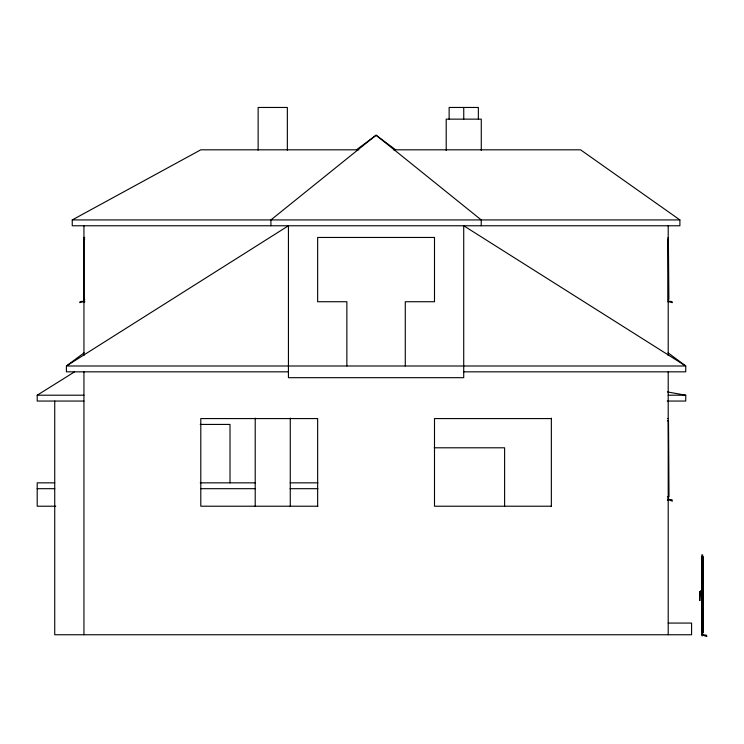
<?xml version="1.0" encoding="UTF-8"?>
<svg xmlns="http://www.w3.org/2000/svg" width="744" height="744" viewBox="0 0 744 744"><rect width="100%" height="100%" fill="white"/><g stroke="black" fill="none" stroke-linecap="round" stroke-linejoin="round"><path stroke-width="1.12" d="M699.639 591.75L699.565 593.498M699.89 591.582L699.509 600.343L700.02 600.222M701.136 591.945L700.857 591.415M699.983 600.157A1.925 1.916 -90 0 1 700.039 598.836L700.095 598.483A1.925 1.916 -90 0 1 700.104 597.162L700.169 596.744A1.925 1.916 -90 0 1 700.188 595.423L700.504 594.019M700.811 591.926C701.434 587.667 702.82 594.028 700.541 593.935M700.29 595.377L700.29 594.521M700.894 591.127L701.313 590.336M703.164 559.06L702.689 559.386M701.369 630.401L701.843 630.075M701.611 556.81L701.611 632.651L703.164 632.474L703.164 556.986L701.611 556.81L701.611 632.651M700.457 594.019L700.96 593.749M84.081 352.823L66.411 365.992L66.411 371.833L288.43 371.833M356.543 149.767L376.073 135.213L395.603 149.767M83.942 401.053L37.2 401.053L37.2 395.204L74.595 371.833M393.585 149.814L580.562 149.814L679.895 219.926L679.895 225.767L72.252 225.767L72.252 219.926L200.796 149.814L358.738 149.814M83.942 301.515L79.785 302.659L80.101 301.59L84.751 301.097M72.252 219.926L679.895 219.926M83.942 237.457L84.751 237.457M83.942 239.196L84.751 239.196M83.942 299.348L84.751 299.348M83.942 302.008L84.751 302.008M463.717 371.833L685.736 371.833L685.736 365.992L668.066 352.823M37.2 395.204L83.942 395.204M668.205 395.204L685.736 395.204L685.736 401.053L667.219 401.053M551.351 418.574L434.496 418.574L434.496 506.218L551.351 506.218M667.396 418.574L668.205 418.574M667.396 420.779L668.205 420.779M200.22 424.424L230.008 424.424L230.008 482.847M434.208 447.795L504.609 447.795L504.609 506.543M54.731 482.847L37.2 482.847L37.2 506.218L55.763 506.218M200.22 482.847L255.462 482.847M290.169 482.847L317.939 482.847M37.2 488.687L54.731 488.687M200.796 488.687L255.276 488.687M290.058 488.687L317.883 488.687M667.396 496.936L668.205 496.936M667.396 499.14L672.046 499.763L672.362 501.121L668.205 499.67M667.396 500.303L668.205 500.303M317.883 506.218L200.796 506.218L200.796 418.574L317.651 418.574L317.651 506.218M701.834 557.061L702.643 557.061M701.843 559.386L701.369 559.06M668.205 623.072L691.576 623.072L691.576 634.753L54.731 634.753L54.731 401.053M702.689 630.075L703.164 630.401M701.834 632.4L702.643 632.4M701.834 634.576L706.484 635.199L706.8 636.539L702.643 635.106L702.643 635.729L701.834 635.729L701.834 554.885L702.643 554.885L702.643 634.576M667.433 391.939L685.736 395.204M702.922 556.81L702.922 632.651M702.848 559.386L702.848 630.075M701.685 559.386L701.685 630.075M668.205 225.767L668.205 355.567M668.205 371.833L668.205 634.753M668.14 237.457L668.14 301.097L671.981 301.59L672.297 302.659L668.14 301.515L668.14 302.008M551.351 418.147L551.351 506.543M481.275 150.446L481.275 119.142L446.214 119.142L446.214 150.446M481.238 225.767L481.238 219.926L376.073 135.213L270.909 219.926L270.909 225.767M478.355 119.142L478.355 107.462L449.134 107.462L449.134 119.142M463.745 107.462L463.745 119.142M405.285 365.992L405.285 301.729L434.496 301.729L434.496 237.457L317.651 237.457L317.651 301.729L346.862 301.729L346.862 365.992M290.272 418.1L290.272 506.348M287.351 150.167L287.351 107.462L258.14 107.462L258.14 150.167M255.211 418.1L255.211 506.348M83.942 225.767L83.942 355.567M83.942 371.833L83.942 634.753M668.726 497.011L668.475 420.527L668.726 497.011M288.43 225.767L66.411 365.992L685.736 365.992L463.717 225.767L463.717 377.682L288.43 377.682L288.43 225.767M83.672 238.991L83.672 299.553L83.672 238.991M668.661 299.413L668.41 238.991L668.661 299.413"/></g></svg>
